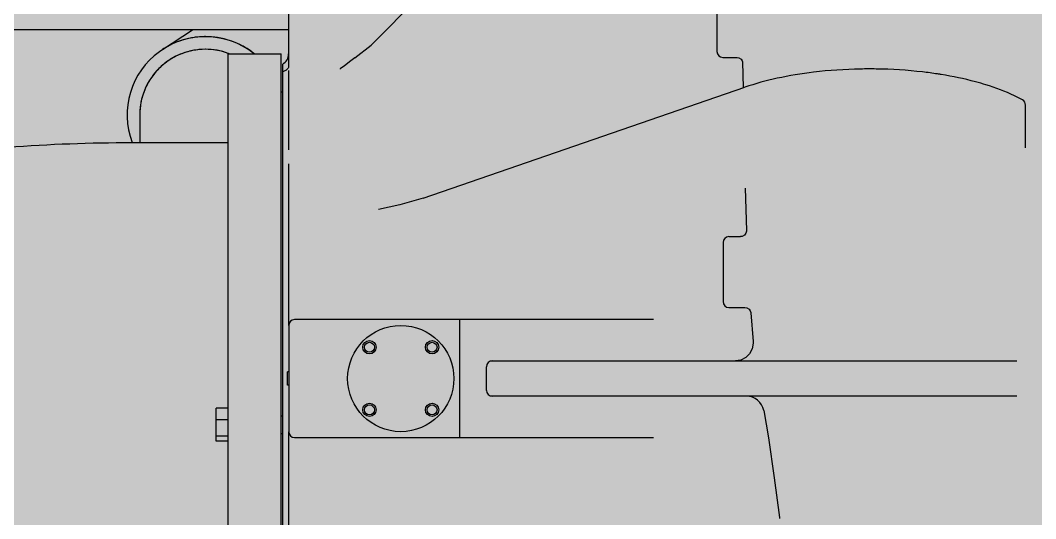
# Model space of a CAD drawing. Header units: millimetres. Extents: x -18489 to 17339, y -1599 to 10961.
# Drawn here: x -16879.6 to -16770.5, y 2490.7 to 2544.3 of the extents above; entities that cross this region are included whole.
import ezdxf

# ---------------------------------------------------------------- set-up
doc = ezdxf.new("R2010")
doc.units = ezdxf.units.MM
for name, color, linetype in [('188K-SM-03-F10-MECH-EQ-Y2257103$0$0 Xref', 8, 'Continuous'), ('188K-SM-03-F10-MECH-EQ-Y2257103$0$M-EQU-FOUNDATION', 8, 'Continuous'), ('188K-SM-03-F10-MECH-EQ-Y2257103$0$Micron CUP L10 HVAC EQU$0$M-MECH-EQU', 136, 'Continuous'), ('188K-SM-03-F10-MECH-EQ-Y2257103$0$Micron CUP L10 HVAC EQU$0$M-PHASE1 AREA', 252, 'Continuous')]:
    doc.layers.add(name, color=color, linetype=linetype)
pattern_1 = [(50, (4473.52, 709.2), (54.6554, -4.78173), [5.715, -62.865]), (355, (4473.52, 709.2), (-10.57303, 57.31705), [4.572, -50.29218]), (100.45144, (4478.076, 708.8), (44.08237, 52.53533), [4.857, -53.42707]), (46.1842, (4473.52, 724.44), (81.32371, -12.6127), [8.5725, -94.2975]), (96.63556, (4480.3, 723.39), (71.22124, 74.22784), [7.2855, -80.14068]), (351.18415, (4473.52, 724.44), (71.22124, 74.22784), [6.858, -75.43792]), (21, (4481.14, 720.63), (45.48432, -30.67956), [5.715, -62.865]), (326, (4481.14, 720.63), (18.54061, 55.25639), [4.572, -50.292]), (71.45144, (4484.93, 718.07), (64.02493, 24.57683), [4.857, -53.42698]), (37.5, (4473.521, 709.2), (0.926581, 25.366512), [0, -49.6824, 0, -51.054, 0, -50.4825]), (7.5, (4473.52, 709.2), (20.0459, 30.054172), [0, -29.1084, 0, -48.5394, 0, -19.2405]), (327.5, (4456.529, 709.2), (40.677179, -1.718623), [0, -19.05, 0, -59.436, 0, -78.867]), (317.5, (4448.91, 709.2), (44.438754, 7.62795), [0, -24.765, 0, -39.4716, 0, -56.007])]

# ---------------------------------------------------------------- blocks, each defined once
blk = doc.blocks.new('188K-SM-03-F10-MECH-EQ-Y2257103$0$Micron CUP L10 HVAC EQU$0$A$C0c53ceb0')
at = {"layer": '188K-SM-03-F10-MECH-EQ-Y2257103$0$Micron CUP L10 HVAC EQU$0$M-PHASE1 AREA'}
for p, q in [((-6986.5488, 16242.37058), (-6701.48866, 16530.7576)), ((-7076.00965, 16289.65258), (-7076.00965, 16217.7426)), ((-6615.75722, 16298.30742), (-6615.75722, 16234.87425)), ((-7076.00965, 16258.21766), (-8371.65441, 16258.21766)), ((-7211.39372, 16237.07827), (-7179.11759, 16258.21766)), ((-7004.96245, 16227.96709), (-6987.44991, 16241.57093)), ((-6986.54865, 16242.37072), (-6987.44983, 16241.57098)), ((-7141.0308, 16232.33492), (-7083.94094, 16232.33492)), ((-7141.0308, 15534.56999), (-7141.0308, 16232.33485)), ((-7083.94094, 15534.56999), (-7083.94094, 16232.33485)), ((-7008.99596, 16224.85386), (-7015.92358, 16219.56421)), ((-7004.96245, 16227.96709), (-7008.99596, 16224.85386)), ((-6609.4139, 16228.53093), (-6594.13297, 16228.53093)), ((-6594.1311, 16228.53229), (-6592.27644, 16228.24298)), ((-6592.27644, 16228.24298), (-6589.78345, 16226.70651)), ((-6589.78345, 16226.70651), (-6588.53371, 16224.78315)), ((-6588.53371, 16224.78315), (-6588.25642, 16223.73323)), ((-6588.25642, 16223.73323), (-6588.24646, 16223.64996)), ((-6588.24696, 16223.65455), (-6587.75874, 16195.7828)), ((-7082.3664, 15545.57249), (-7082.3664, 16221.3364)), ((-7079.38323, 16214.39421), (-7082.3664, 16213.0994)), ((-7078.92543, 16214.65973), (-7079.38323, 16214.39421)), ((-7078.35925, 16215.03985), (-7078.9456, 16214.64728)), ((-7076.4243, 16216.87961), (-7078.35925, 16215.03985)), ((-7076.01105, 16217.72537), (-7076.4243, 16216.87961)), ((-7076.00959, 16217.77797), (-7076.01105, 16217.72537)), ((-7076.00965, 16214.30796), (-7076.00965, 16129.08796)), ((-7020.46537, 16216.11728), (-7020.69477, 16215.95372)), ((-7015.92358, 16219.56421), (-7020.46544, 16216.11726)), ((-7082.35261, 16191.12833), (-7083.94094, 16191.12833)), ((-6931.29708, 16077.4099), (-6585.83538, 16196.44553)), ((-6284.2181, 16131.41745), (-6284.2181, 16177.38721)), ((-7236.00085, 16166.675), (-7236.00085, 16137.18516)), ((-7244.64023, 16137.17185), (-7238.00938, 16137.18516)), ((-7238.00938, 16137.18516), (-7141.0308, 16137.18516)), ((-7076.00965, 16114.2195), (-7076.00965, 15940.54431)), ((-6585.60502, 16088.13635), (-6584.12407, 16042.40386)), ((-6931.29819, 16077.40968), (-6956.32941, 16070.03751)), ((-6979.49704, 16065.02701), (-6979.48696, 16065.02887)), ((-6956.32941, 16070.03751), (-6979.49664, 16065.02708)), ((-6584.65987, 16039.68209), (-6586.13278, 16037.62881)), ((-6584.14417, 16041.65169), (-6584.65987, 16039.68209)), ((-6584.12392, 16042.40121), (-6584.14417, 16041.65169)), ((-6584.12497, 16042.42751), (-6584.12485, 16042.42448)), ((-6609.23898, 16029.60449), (-6609.23898, 15966.17131)), ((-6602.89566, 16035.9478), (-6590.42404, 16035.9478)), ((-6588.49967, 16036.24799), (-6590.42437, 16035.94771)), ((-6586.13278, 16037.62881), (-6588.49967, 16036.24799)), ((-6602.89566, 15959.82799), (-6585.62633, 15959.82799)), ((-6585.62582, 15959.82953), (-6583.58773, 15959.49068)), ((-6583.58773, 15959.49068), (-6581.24121, 15958.05221)), ((-6581.24121, 15958.05221), (-6579.88919, 15956.12016)), ((-6579.88919, 15956.12016), (-6579.43233, 15954.56973)), ((-6579.43233, 15954.56973), (-6579.3851, 15954.14723)), ((-6579.38489, 15954.14293), (-6576.95677, 15923.13972)), ((-6579.38479, 15954.14149), (-6579.3846, 15954.13875)), ((-7075.92793, 15940.54431), (-7075.92793, 15826.36459)), ((-6892.06687, 15946.8059), (-7069.66634, 15946.8059)), ((-6683.81383, 15946.88762), (-6892.06687, 15946.88762)), ((-6892.06687, 15820.10299), (-6892.06687, 15946.8059)), ((-6576.88417, 15921.32856), (-6577.87151, 15915.46261)), ((-6576.95289, 15923.14082), (-6576.88417, 15921.32856)), ((-6580.62345, 15910.18635), (-6584.86523, 15906.02208)), ((-6577.87151, 15915.46261), (-6580.62345, 15910.18635)), ((-6863.38165, 15870.76781), (-6863.38165, 15896.14108)), ((-6859.59757, 15902.4844), (-6293.513, 15902.4844)), ((-6590.16992, 15903.37455), (-6595.91195, 15902.4876)), ((-6584.86523, 15906.02208), (-6590.16992, 15903.37455)), ((-7076.00965, 15890.59702), (-7077.02459, 15890.59702)), ((-7077.02459, 15876.31191), (-7077.02459, 15890.59698)), ((-7076.00965, 15876.31187), (-7077.02459, 15876.31187)), ((-6293.5129, 15864.42449), (-6859.59754, 15864.42449)), ((-7153.71744, 15816.09382), (-7153.71744, 15851.76637)), ((-7141.0308, 15851.76637), (-7153.71744, 15851.76637)), ((-7083.94094, 15843.44507), (-7082.3664, 15843.44507)), ((-6565.50126, 15849.04881), (-6560.29085, 15819.64922)), ((-7141.0308, 15839.25853), (-7153.71744, 15839.25853)), ((-7141.0308, 15821.42226), (-7153.71744, 15821.42226)), ((-7083.94094, 15824.41512), (-7082.3664, 15824.41512)), ((-7076.00965, 15826.36459), (-7076.00965, 15477.25689)), ((-7069.66634, 15820.10299), (-6892.06687, 15820.10299)), ((-6892.06687, 15820.02127), (-6683.81383, 15820.02127)), ((-6560.29085, 15819.64922), (-6554.09915, 15776.66846)), ((-7141.0308, 15816.09382), (-7153.71744, 15816.09382)), ((-6554.09915, 15776.66846), (-6548.58515, 15734.01287)), ((-6548.58594, 15734.02097), (-6548.53889, 15733.59473)), ((-6548.53889, 15733.59473), (-6548.50006, 15732.89881))]:
    blk.add_line(p, q, dxfattribs=at)
for centre, radius in [((-6955.50005, 15883.45445), 57.08986), ((-6989.14057, 15917.09497), 7.12989), ((-6989.14057, 15917.09497), 5.32839), ((-6921.85952, 15917.09497), 7.12989), ((-6921.85952, 15917.09497), 5.32839), ((-6989.14057, 15849.81392), 7.12989), ((-6989.14057, 15849.81392), 5.32839), ((-6921.85952, 15849.81392), 7.12989), ((-6921.85952, 15849.81392), 5.32839)]:
    blk.add_circle(centre, radius, dxfattribs=at)
for centre, radius, start, end in [((-7165.4251, 16166.71405), 84.04896, 51.45713016, 200.5775815), ((-7165.22008, 16166.54629), 84.30262, 111.09416367, 118.82928079), ((-7165.27566, 16166.6712), 84.16607, 107.82059027, 111.08946635), ((-7165.2323, 16166.53456), 84.30942, 103.28786319, 107.82022417), ((-7165.26053, 16166.64079), 84.19955, 99.42047787, 103.28578451), ((-7165.23886, 16166.50394), 84.33811, 95.53346404, 99.41978337), ((-7165.25106, 16166.61292), 84.22845, 91.28185913, 95.53235012), ((-7165.25088, 16166.5418), 84.29956, 90.12045476, 91.28089915), ((-7165.25088, 16166.49956), 84.3418, 87.99529832, 90.12039383), ((-7165.24828, 16166.58367), 84.25765, 83.26302024, 87.99506436), ((-7165.25567, 16166.54779), 84.29415, 81.23656794, 83.26089795), ((-7165.23586, 16166.6431), 84.19694, 61.63433711, 81.24000892), ((-7165.4251, 16166.71405), 70.57575, 68.7628907, 180), ((-7165.26266, 16166.64472), 84.19585, 118.83619751, 123.22314305), ((-7165.4245, 16166.69849), 70.56315, 69.60055185, 90.00048994), ((-7165.19744, 16166.72344), 84.10799, 61.25099112, 61.63136309), ((-7165.18903, 16166.74929), 84.08128, 54.53158801, 61.24754211), ((-7165.1793, 16166.76884), 84.05972, 53.82950208, 54.52925997), ((-7165.13573, 16166.82778), 83.98641, 51.33661504, 53.82976437), ((-6609.4139, 16234.87425), 6.34332, 180, 270), ((-7165.44911, 16166.63661), 70.62972, 68.8695991, 69.59933703), ((-7088.69629, 16232.33692), 12.68664, 299.93000415, 0), ((-6443.23403, 15785.78498), 429.82883, 81.04035308, 81.38552539), ((-6442.47617, 15790.60656), 424.94806, 80.85889677, 81.04004368), ((-6290.56163, 16177.38704), 6.34353, 0.00150957, 61.17503896), ((-6602.89566, 16029.60449), 6.34332, 90, 180), ((-6602.89566, 15966.17131), 6.34332, 180, 270), ((-7069.66634, 15940.54431), 6.2616, 90, 180), ((-6857.03833, 15896.14108), 6.34332, 90, 180), ((-6857.03833, 15870.76781), 6.34332, 180, 270), ((-6584.17694, 15845.39454), 19.02996, 11.07130524, 89.99999272), ((-7069.66634, 15826.36459), 6.2616, 180, 270)]:
    blk.add_arc(centre, radius, start, end, dxfattribs=at)
for points, knots in [([(-7165.4251, 16237.26164), (-7170.03741, 16237.26164), (-7179.28733, 16236.35157), (-7192.60867, 16232.30796), (-7204.89053, 16225.7427), (-7215.65391, 16216.90712), (-7224.48691, 16206.14174), (-7231.04987, 16193.85862), (-7235.09115, 16180.53684), (-7236.00085, 16171.2871), (-7236.00085, 16166.675)], [0, 0, 0, 0, 0.1250048469, 0.2500020188, 0.37500258, 0.5000020168, 0.6250026798, 0.7500014707, 0.8750006225, 1, 1, 1, 1]), ([(-6511.91204, 16212.61189), (-6525.05098, 16211.03179), (-6550.01472, 16206.95086), (-6574.46714, 16200.36269), (-6585.83538, 16196.44553)], [0, 0, 0, 0, 0.5239416498, 1, 1, 1, 1]), ([(-6444.54693, 16216.06423), (-6450.23447, 16216.14795), (-6472.7291, 16216.10759), (-6495.2266, 16214.6185), (-6511.91204, 16212.61189)], [0, 0, 0, 0, 0.252876259, 1, 1, 1, 1]), ([(-6378.85206, 16210.76473), (-6384.15048, 16211.56745), (-6405.94137, 16214.45605), (-6427.92868, 16215.81962), (-6444.54693, 16216.06423)], [0, 0, 0, 0, 0.2438190511, 1, 1, 1, 1]), ([(-6326.71515, 16199.11429), (-6330.45773, 16200.27171), (-6346.32905, 16204.82108), (-6362.5362, 16208.15768), (-6374.96621, 16210.15782)], [0, 0, 0, 0, 0.237315929, 1, 1, 1, 1]), ([(-6287.49494, 16182.94008), (-6290.34824, 16184.51577), (-6302.96785, 16190.94611), (-6316.30526, 16195.89497), (-6326.71515, 16199.11429)], [0, 0, 0, 0, 0.2302568287, 1, 1, 1, 1]), ([(-7998.53039, 15738.90054), (-7998.50769, 15741.10988), (-7998.46006, 15743.31912), (-7998.38749, 15745.52824), (-7997.72962, 15765.55535), (-7992.34762, 15805.35349), (-7972.8171, 15861.59428), (-7943.68601, 15911.9367), (-7907.44144, 15955.01975), (-7866.45879, 15990.78427), (-7822.37933, 16020.14166), (-7775.89343, 16044.39298), (-7727.00708, 16064.70314), (-7675.47311, 16081.91635), (-7621.08254, 16096.54278), (-7563.7924, 16108.84623), (-7482.45976, 16122.52288), (-7375.77324, 16133.83241), (-7288.89203, 16137.01027), (-7244.64023, 16137.17185)], [-0.0070909638, -0.0070909638, -0.0070909638, -0.0070909638, 0, 0, 0, 0.0642840524, 0.1278026748, 0.1898343356, 0.2498173978, 0.3076101476, 0.3637527791, 0.419333876, 0.4755606662, 0.5334097991, 0.5935183628, 0.6561610746, 0.7213216583, 0.8580339106, 1, 1, 1, 1])]:
    blk.add_open_spline(points, degree=3, knots=knots, dxfattribs=at)
blk = doc.blocks.new('188K-SM-03-F10-MECH-EQ-Y2257103$0$Micron CUP L10 HVAC EQU')
at = {"layer": '188K-SM-03-F10-MECH-EQ-Y2257103$0$Micron CUP L10 HVAC EQU$0$M-MECH-EQU'}
blk.add_blockref('188K-SM-03-F10-MECH-EQ-Y2257103$0$Micron CUP L10 HVAC EQU$0$A$C0c53ceb0', (-206166.7, 2082.2), dxfattribs=at)
blk = doc.blocks.new('188K-SM-03-F10-MECH-EQ-Y2257103')
at = {"layer": '188K-SM-03-F10-MECH-EQ-Y2257103$0$M-EQU-FOUNDATION'}
h = blk.add_hatch(dxfattribs=at)
h.set_pattern_fill('AR-CONC', color=256, scale=0.3)
h.set_pattern_definition(pattern_1)
h.paths.add_polyline_path([(-17043.15, 4192.46), (-16393.15, 4192.46), (-16393.15, 1372.46), (-17043.15, 1372.46)], flags=16)
h.paths.add_polyline_path([(-17048.15, 4197.46), (-16388.15, 4197.46), (-16388.15, 1367.46), (-17048.15, 1367.46)])
h = blk.add_hatch(dxfattribs=at)
h.set_pattern_fill('AR-CONC', color=256, scale=0.3)
h.set_pattern_definition(pattern_1)
h.paths.add_polyline_path([(-17033.15, 4182.46), (-16403.15, 4182.46), (-16403.15, 1382.46), (-17033.15, 1382.46)])
at = {"layer": '188K-SM-03-F10-MECH-EQ-Y2257103$0$0 Xref', "xscale": 0.1, "yscale": 0.1, "zscale": 0.1}
blk.add_blockref('188K-SM-03-F10-MECH-EQ-Y2257103$0$Micron CUP L10 HVAC EQU', (4473.52, 709.2), dxfattribs=at)

msp = doc.modelspace()

# ---------------------------------------------------------------- block references
msp.add_blockref('188K-SM-03-F10-MECH-EQ-Y2257103', (0, 0))

doc.saveas('drawing.dxf')
